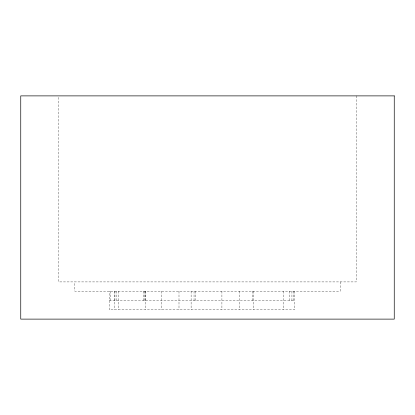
<?xml version="1.0" encoding="UTF-8"?>
<svg xmlns="http://www.w3.org/2000/svg" width="415" height="415" viewBox="0 0 415 415"><rect width="100%" height="100%" fill="white"/><g stroke="black" fill="none" stroke-linecap="round" stroke-linejoin="round"><path stroke-width="0.31" stroke-dasharray="2.08 1.56" d="M109.259 300.512L294.676 300.512M356.319 95.886L356.319 281.91L58.681 281.91L58.681 95.886M340.165 281.91L340.165 291.211L74.835 291.211L74.835 281.91M294.676 291.211L294.676 309.813L109.259 309.813L109.259 291.211M293.457 291.211L293.457 300.512M291.927 291.211L291.927 300.512M289.789 291.211L289.789 300.512M283.419 291.211L283.419 309.813M253.612 291.211L253.612 309.813M252.507 291.211L252.507 300.512M239.289 291.211L239.289 309.813M221.911 291.211L221.911 309.813M195.735 291.211L195.735 300.512M194.049 291.211L194.049 300.512M191.113 291.211L191.113 309.813M178.995 291.211L178.995 309.813M161.176 291.211L161.176 309.813M145.8 291.211L145.8 309.813M145.188 291.211L145.188 300.512M144.565 291.211L144.565 300.512M143.357 291.211L143.357 300.512M118.301 291.211L118.301 309.813M116.854 291.211L116.854 300.512M114.955 291.211L114.955 300.512M114.322 291.211L114.322 309.813M110.307 291.211L110.307 300.512"/><path stroke-width="0.62" d="M394.25 95.886L20.75 95.886L20.75 319.114L394.25 319.114L394.25 95.886"/></g></svg>
